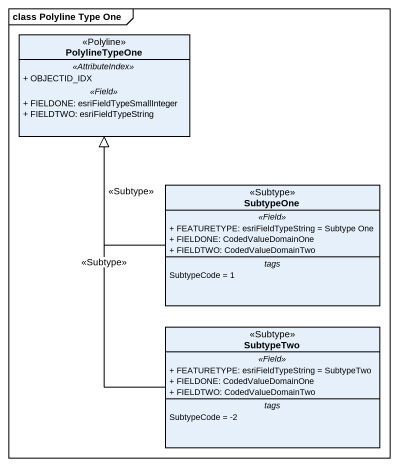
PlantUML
@startuml
mainframe class Polyline Type One
hide circle
hide empty members
skinparam classAttributeIconSize 0
class PolylineTypeOne <<Polyline>> {
  .. <<AttributeIndex>> ..
  + OBJECTID_IDX
  .. <<Field>> ..
  + FIELDONE: esriFieldTypeSmallInteger
  + FIELDTWO: esriFieldTypeString
}
class SubtypeOne <<Subtype>> {
  .. <<Field>> ..
  + FEATURETYPE: esriFieldTypeString = Subtype One
  + FIELDONE: CodedValueDomainOne
  + FIELDTWO: CodedValueDomainTwo
  -- tags --
  SubtypeCode = 1
}
class SubtypeTwo <<Subtype>> {
  .. <<Field>> ..
  + FEATURETYPE: esriFieldTypeString = SubtypeTwo
  + FIELDONE: CodedValueDomainOne
  + FIELDTWO: CodedValueDomainTwo
  -- tags --
  SubtypeCode = -2
}
SubtypeOne -up-|> PolylineTypeOne : <<Subtype>>
SubtypeTwo -up-|> PolylineTypeOne : <<Subtype>>
@enduml
